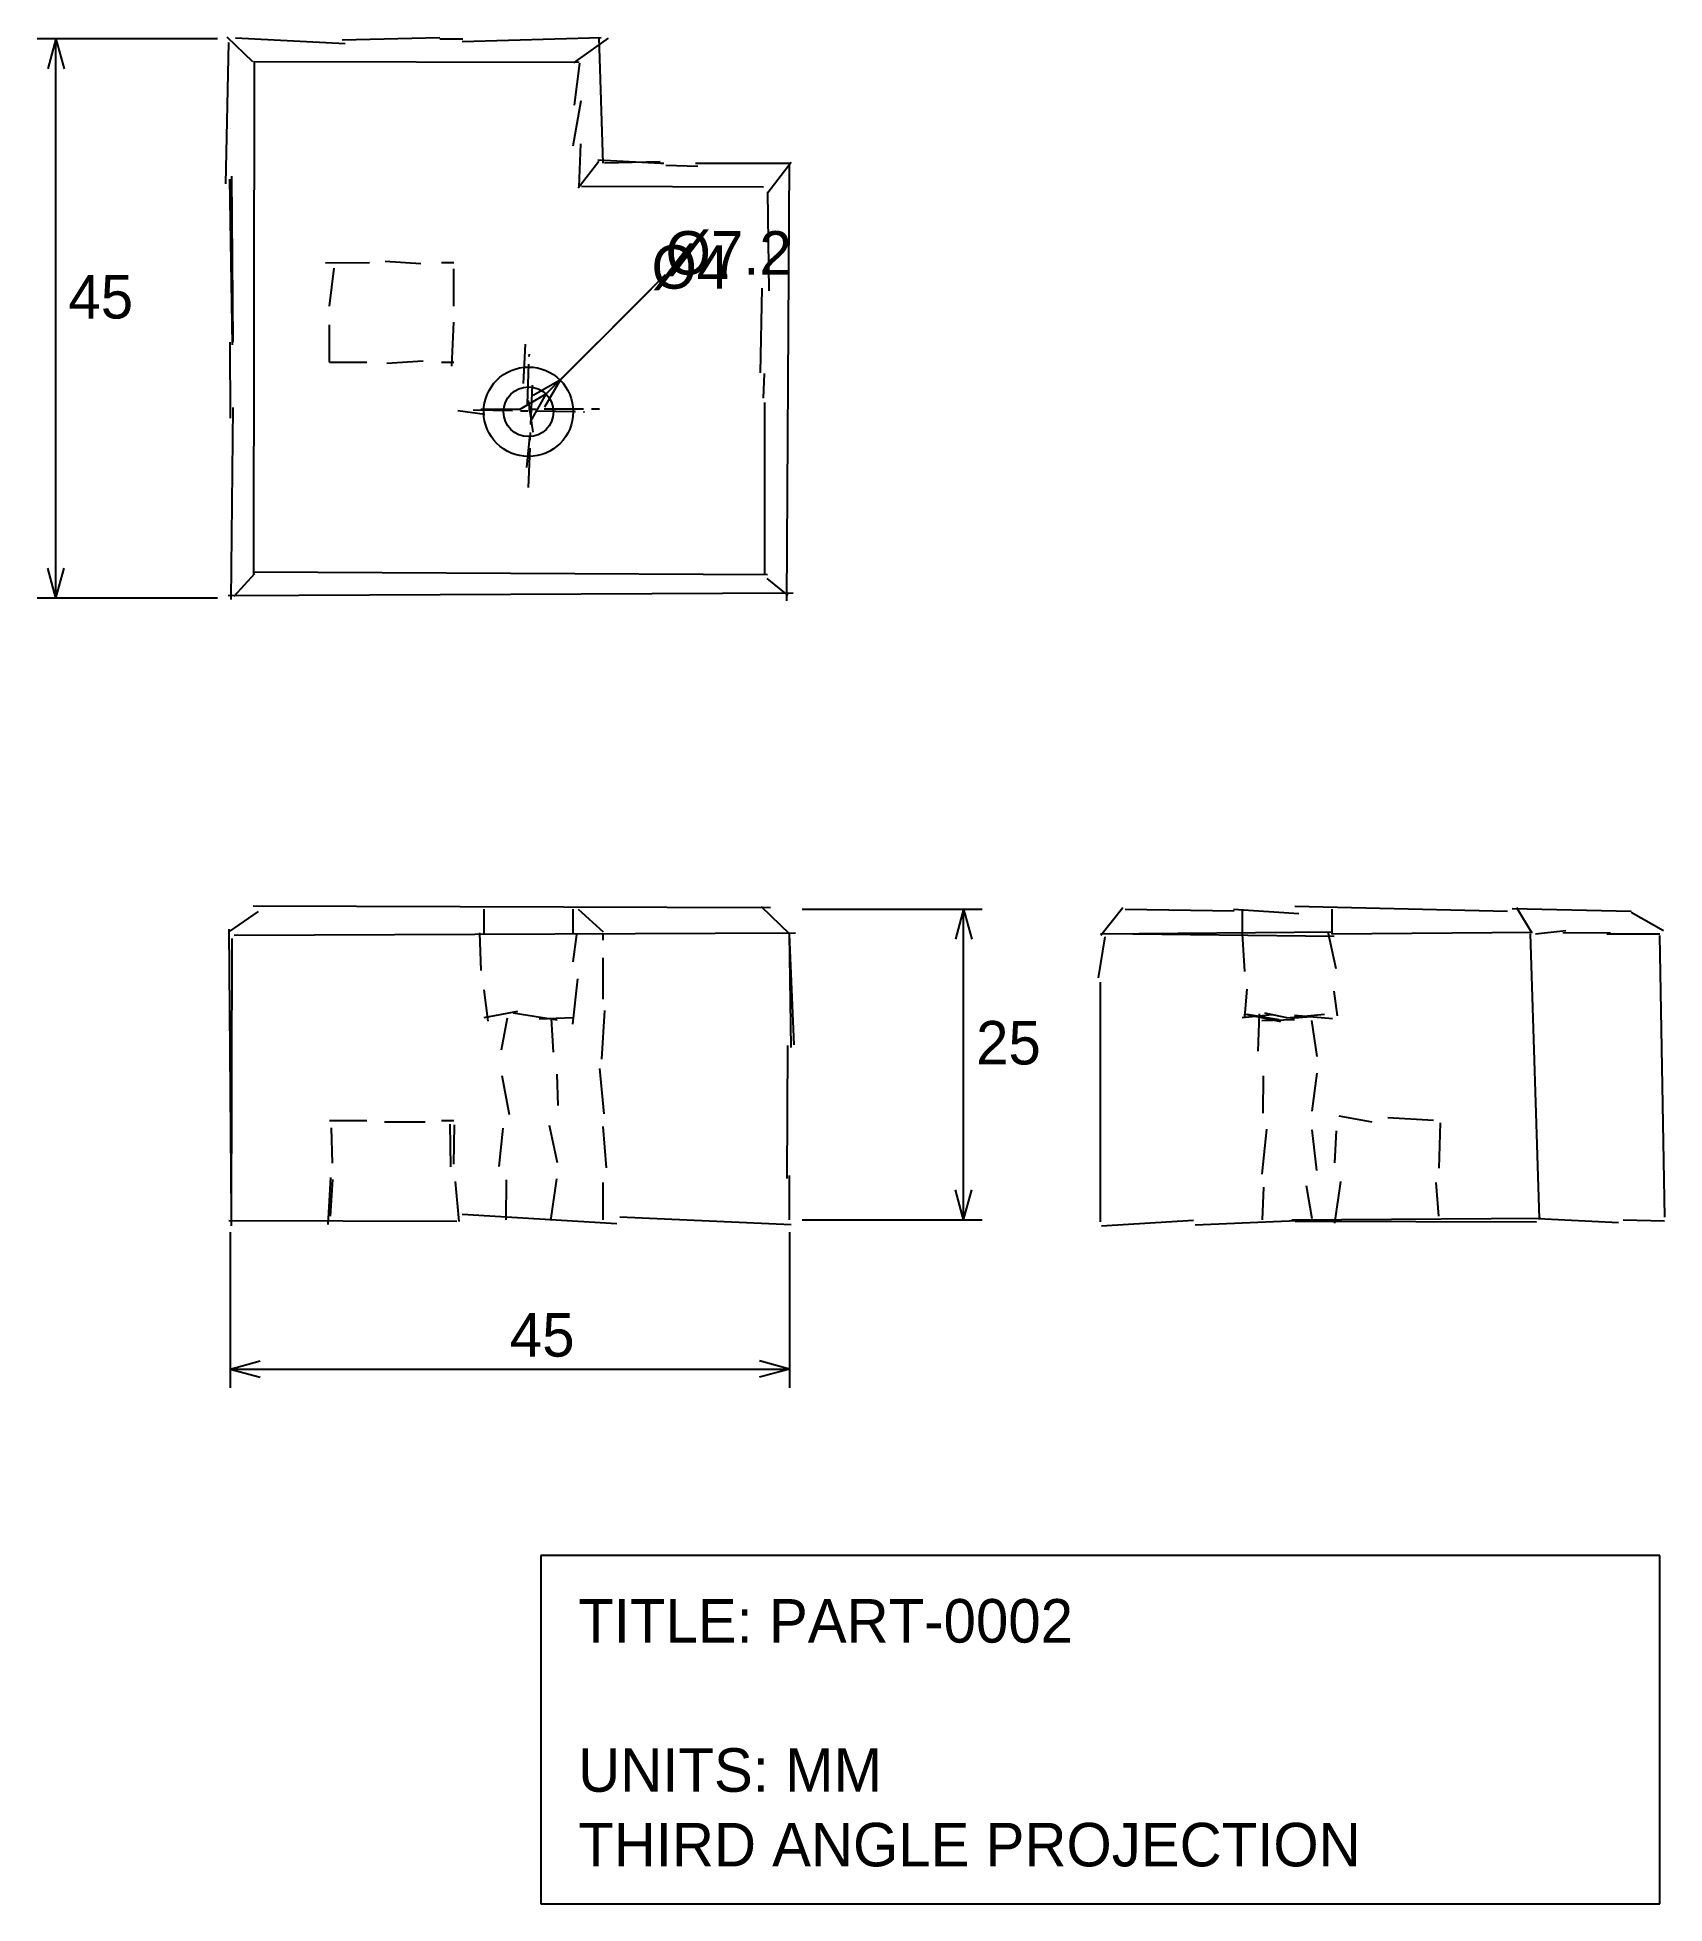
# Model space of a CAD drawing. Header units: millimetres. Extents: x -16 to 115, y -55 to 95.
import ezdxf

# ---------------------------------------------------------------- set-up
doc = ezdxf.new("R2010")
doc.units = ezdxf.units.MM
doc.linetypes.add('CENTER', pattern=[5.08, 3.175, -0.635, 0.635, -0.635])

msp = doc.modelspace()

# ---------------------------------------------------------------- linework, layer by layer
at = {"linetype": 'CONTINUOUS'}
for p, q in [((-1, 95), (-15.5, 95)), ((-14, 95), (-14.65, 92.59)), ((-14, 50), (-14, 95)), ((-14, 95), (-13.35, 92.59)), ((-0.35, 83.34), (-0.1, 94.71)), ((1.82, 93.16), (-0.23, 95.12)), ((0.44, 95.09), (9.26, 94.61)), ((9.03, 94.93), (16.86, 95.11)), ((16.86, 95), (18.72, 95)), ((18.68, 94.77), (29.84, 95.1)), ((27.65, 93.07), (30.45, 95.05)), ((30, 85), (29.69, 95.11)), ((1.88, 93.18), (28.09, 93.11)), ((1.91, 51.94), (1.96, 93.16)), ((27.7, 89.67), (28.14, 93.03)), ((27.59, 86.4), (28.23, 90.03)), ((28.09, 83.07), (28.22, 86.54)), ((28, 83), (29.65, 85.15)), ((29.57, 85.27), (34.65, 85)), ((30.12, 85.03), (34.58, 85.14)), ((34.65, 85), (34.88, 85)), ((35.06, 84.84), (37.61, 84.75)), ((37.43, 85), (45, 85)), ((43.24, 82.63), (45.13, 85.09)), ((44.79, 49.78), (45, 85)), ((0.2, 70.39), (-0.02, 83.71)), ((0.25, 70.61), (0.14, 83.96)), ((28.26, 83.16), (42.89, 83.09)), ((43.37, 74.74), (43.25, 82.68)), ((7.67, 76.99), (11.21, 77)), ((12.47, 77.11), (15.34, 76.93)), ((17, 77), (18, 77)), ((8, 73.5), (8.37, 76.54)), ((18, 73.5), (18, 76.5)), ((26.55, 67.55), (35.03, 76.03)), ((25.41, 66.41), (33.9, 74.9)), ((42.67, 68.14), (42.8, 74.95)), ((17.84, 68.66), (18, 72.22)), ((0.04, 64.49), (0, 70.61)), ((8, 69), (8, 72)), ((12.61, 68.92), (15.54, 69.1)), ((8, 69), (11, 69)), ((17, 69), (18, 69)), ((42.89, 66.1), (42.98, 68.07)), ((25.41, 66.41), (23.25, 65.16)), ((25.41, 66.41), (24.16, 64.25)), ((26.55, 67.55), (24.38, 66.3)), ((26.55, 67.55), (25.3, 65.38)), ((0.08, 49.91), (0.24, 65.35)), ((43, 52), (43, 65.74)), ((43.01, 51.99), (43, 65.74)), ((-14, 50), (-14.65, 52.41)), ((-14, 50), (-13.35, 52.41)), ((0.33, 50.16), (2, 52)), ((1.88, 52.12), (43.22, 51.92)), ((43.16, 51.59), (44.85, 50.23)), ((-1, 50), (-15.5, 50)), ((-0.15, 50.23), (45.29, 50.45)), ((-0.05, 23.19), (2.3, 24.8)), ((1.86, 25.25), (43.46, 25.14)), ((20.4, 25), (20.4, 23)), ((27.6, 23), (27.6, 25)), ((28, 25), (30, 23.17)), ((42.72, 25.22), (45, 23)), ((46, 25), (60.5, 25)), ((59, 25), (58.35, 22.59)), ((59, 0), (59, 25)), ((59, 25), (59.65, 22.59)), ((71.8, 25.1), (70.03, 22.87)), ((72, 25), (80.75, 24.85)), ((80.7, 25), (85.96, 24.65)), ((81.4, 25), (81.4, 23)), ((85.64, 25.23), (102.73, 24.83)), ((88.6, 25), (88.6, 23)), ((103.11, 25.05), (112.68, 24.82)), ((103.46, 25.12), (104.65, 23.16)), ((112.69, 24.75), (115.29, 23.29)), ((0.12, 0.45), (-0.06, 23.38)), ((0.12, -0.48), (0.16, 22.63)), ((0.32, 22.89), (45.47, 23.1)), ((20.07, 23.09), (20.16, 20.06)), ((27.6, 20.75), (27.9, 22.95)), ((30, 22.5), (30, 23)), ((45.12, 13.87), (45, 23)), ((45.38, 14.08), (45, 22.99)), ((69.85, 19.47), (70.37, 22.78)), ((70, 23), (88.69, 23.18)), ((70.29, 23.04), (88.8, 22.82)), ((81.4, 23), (81.58, 19.98)), ((88.28, 23.16), (88.93, 20.23)), ((88.58, 23.01), (104.75, 23.15)), ((105.3, 0.1), (104.6, 23.01)), ((105, 23), (107.44, 23.28)), ((107.19, 23.12), (111.03, 23.1)), ((110.72, 23), (111.19, 23)), ((111.19, 23), (115, 23)), ((115.38, 0.23), (114.98, 22.87)), ((30, 17.76), (30, 21.09)), ((20.4, 18.5), (20.72, 15.99)), ((27.57, 15.74), (27.96, 19.39)), ((70, -0.16), (70, 19.13)), ((81.77, 18.56), (81.6, 16.33)), ((88.78, 18.41), (89.03, 16.4)), ((23.11, 16.75), (20.4, 16.25)), ((26.31, 16.06), (22.77, 16.63)), ((29.9, 12.94), (30.14, 16.84)), ((81.54, 16.58), (84.47, 15.96)), ((81.79, 16.55), (84.37, 16.12)), ((82.78, 16.58), (82.66, 13.56)), ((85, 16.25), (83.22, 16.62)), ((85, 16.25), (88.03, 16.56)), ((22.28, 16.23), (21.8, 13.64)), ((27.6, 16.25), (24.87, 16.14)), ((26, 13.5), (25.86, 16.21)), ((83.82, 16.48), (81.4, 16.25)), ((82.97, 16.04), (85.61, 16.11)), ((86.91, 16.32), (85.3, 16.21)), ((88.67, 16.17), (85.6, 16.44)), ((86.98, 16.03), (87.4, 13.15)), ((44.8, 3.32), (44.85, 14.03)), ((30.08, 8.52), (29.75, 12.17)), ((21.86, 11.61), (22.44, 8.49)), ((26.38, 9.21), (26.31, 11.73)), ((83.08, 11.59), (83.06, 8.59)), ((87.4, 11.79), (87, 8.75)), ((8, 8), (11, 8)), ((12.43, 7.89), (15.68, 7.88)), ((17, 8), (18, 8)), ((17.75, 4.28), (17.7, 7.71)), ((18.01, 4.49), (18.06, 7.65)), ((26.33, 4.58), (25.68, 7.58)), ((89.17, 8.38), (91.82, 7.9)), ((93.12, 8.24), (96.79, 8.02)), ((97.24, 4.17), (97.34, 7.8)), ((8.25, 4.56), (8.15, 7.41)), ((21.94, 7.37), (21.61, 4.29)), ((30.27, 4.19), (30, 7.5)), ((83.36, 7.31), (82.97, 3.67)), ((87, 7.25), (87.39, 3.98)), ((88.84, 4.6), (88.99, 7.15)), ((7.88, -0.38), (8.1, 3.4)), ((8.09, 0.3), (8.26, 3.26)), ((18.42, -0.13), (18.14, 3.1)), ((22.2, 3.21), (22.17, 0.01)), ((25.81, -0.05), (26.28, 3.3)), ((45, 0), (45, 3.58)), ((88.84, -0.26), (89.34, 3.08)), ((30, 0), (30, 3)), ((59, 0), (58.35, 2.41)), ((59, 0), (59.65, 2.41)), ((83.11, 2.63), (83, 0)), ((86.54, 2.76), (87, 0.11)), ((97.22, 0.3), (97, 3)), ((18.66, 0.45), (31.11, -0.28)), ((31.35, 0.24), (45.14, -0.37)), ((46, 0), (60.5, 0)), ((85.4, 0.01), (105.41, 0.15)), ((105.2, 0.11), (111.66, -0.22)), ((112.04, 0), (115.37, -0.08)), ((-0.11, -0.05), (18.25, -0.11)), ((0, -1), (0, -13.5)), ((45, -1), (45, -13.5)), ((70.08, -0.47), (77.48, -0.03)), ((77.61, -0.4), (85.83, -0.04)), ((85.65, -0.09), (105.08, -0.16)), ((0, -12), (2.41, -11.35)), ((0, -12), (45, -12)), ((0, -12), (2.41, -12.65)), ((45, -12), (42.59, -11.35)), ((45, -12), (42.59, -12.65)), ((115, -27), (25, -27)), ((25, -27), (25, -55)), ((115, -55), (115, -27)), ((25, -55), (115, -55))]:
    msp.add_line(p, q, dxfattribs=at)
at = {"linetype": 'CENTER'}
for p, q in [((23.6, 67.28), (23.79, 71.07)), ((23.92, 65.65), (24.07, 69.64)), ((24, 58.9), (24.33, 67.35)), ((18.32, 65.09), (20.5, 64.82)), ((19.54, 65.15), (28.5, 65)), ((20.18, 65.2), (30.33, 65.25)), ((24.39, 63.35), (24, 65.9)), ((23.87, 60.52), (24.11, 62.96))]:
    msp.add_line(p, q, dxfattribs=at)
at = {"linetype": 'CONTINUOUS'}
for radius in [3.6, 2]:
    msp.add_circle((24, 65), radius, dxfattribs=at)

# ---------------------------------------------------------------- texts
for s, p in [('Ø7.2', (35.03, 76.03)), ('Ø4', (33.9, 74.9)), ('45', (-13, 72.5)), ('25', (60, 12.5)), ('45', (22.5, -11)), ('TITLE: PART-0002', (28, -34)), ('UNITS: MM', (28, -46)), ('THIRD ANGLE PROJECTION', (28, -52))]:
    msp.add_text(s, height=3.5).set_placement(p)

doc.saveas('drawing.dxf')
